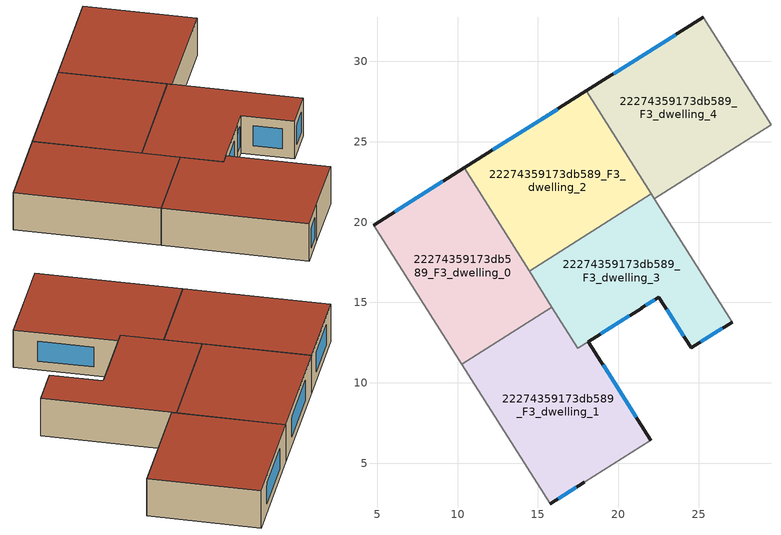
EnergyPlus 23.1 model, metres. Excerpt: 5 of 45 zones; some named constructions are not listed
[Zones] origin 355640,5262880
22274359173db589_F3_dwelling_0
 floor to 22274359173db589_F2_dwelling_0 (EU_floor_Construction): 10.4,23.37 15.87,14.71 10.26,11.17 4.77,19.82 z9
 wall outside (EU_wall_Construction): 10.4,23.37 4.77,19.82 z9:12
 wall to 22274359173db589_F3_dwelling_1 (EU_wall_Construction): 10.26,11.17 15.87,14.71 z9:12
 wall adiabatic (EU_wall_Construction): 4.77,19.82 10.26,11.17 z9:12
 wall to 22274359173db589_F3_dwelling_2 (EU_wall_Construction): 14.45,16.96 10.4,23.37 z9:12
 wall to 22274359173db589_F3_dwelling_3 (EU_wall_Construction): 15.87,14.71 14.45,16.96 z9:12
 window (EU_Window_Construction): 9.08,22.54 6.09,20.65 z9.7:11.3
 roof outside (EU_roof_Construction): 15.87,14.71 10.4,23.37 4.77,19.82 10.26,11.17 z12
22274359173db589_F3_dwelling_1
 floor to 22274359173db589_F2_dwelling_1 (EU_floor_Construction): 21.46,14.66 18.14,12.56 22.03,6.43 17.87,3.8 15.77,2.48 10.26,11.17 15.87,14.71 17.48,12.15 z9
 wall outside (EU_wall_Construction): 22.03,6.43 18.14,12.56 21.46,14.66 / 15.77,2.48 17.87,3.8 z9:12
 wall to 22274359173db589_F3_dwelling_3 (EU_wall_Construction): 21.46,14.66 17.48,12.15 15.87,14.71 z9:12
 wall adiabatic (EU_wall_Construction): 17.87,3.8 22.03,6.43 / 10.26,11.17 15.77,2.48 z9:12
 window (EU_Window_Construction): 18.92,13.05 20.68,14.16 / 21.12,7.87 19.05,11.12 / 16.26,2.79 17.37,3.49 z9.7:11.3
 roof outside (EU_roof_Construction): 22.03,6.43 18.14,12.56 21.46,14.66 17.48,12.15 15.87,14.71 10.26,11.17 15.77,2.48 17.87,3.8 z12
22274359173db589_F3_dwelling_2
 floor to 22274359173db589_F2_dwelling_2 (EU_floor_Construction): 18,28.17 22.05,21.75 14.45,16.96 10.4,23.37 z9
 wall outside (EU_wall_Construction): 18,28.17 10.4,23.37 z9:12
 wall to 22274359173db589_F3_dwelling_3 (EU_wall_Construction): 14.45,16.96 22.05,21.75 z9:12
 wall to 22274359173db589_F3_dwelling_4 (EU_wall_Construction): 22.05,21.75 18,28.17 z9:12
 window (EU_Window_Construction): 16.22,27.04 12.19,24.5 z9.7:11.3
 roof outside (EU_roof_Construction): 22.05,21.75 18,28.17 10.4,23.37 14.45,16.96 z12
22274359173db589_F3_dwelling_3
 floor to 22274359173db589_F2_dwelling_3 (EU_floor_Construction): 22.05,21.75 27.08,13.77 24.54,12.17 22.53,15.33 17.48,12.15 14.45,16.96 z9
 wall outside (EU_wall_Construction): 21.46,14.66 22.53,15.33 24.54,12.17 27.08,13.77 z9:12
 wall to 22274359173db589_F3_dwelling_5 (EU_wall_Construction): 27.08,13.77 22.23,21.46 z9:12
 wall to 22274359173db589_F3_dwelling_4 (EU_wall_Construction): 22.23,21.46 22.05,21.75 z9:12
 window (EU_Window_Construction): 25.13,12.55 26.48,13.4 / 23,14.59 24.07,12.91 / 21.71,14.82 22.28,15.17 z9.7:11.3
 roof outside (EU_roof_Construction): 27.08,13.77 22.05,21.75 14.45,16.96 17.48,12.15 22.53,15.33 24.54,12.17 z12
22274359173db589_F3_dwelling_4
 floor to 22274359173db589_F2_dwelling_4 (EU_floor_Construction): 25.27,32.75 29.5,26.05 22.23,21.46 18,28.17 z9
 wall outside (EU_wall_Construction): 25.27,32.75 18,28.17 z9:12
 wall to 22274359173db589_F3_dwelling_5 (EU_wall_Construction): 22.23,21.46 29.5,26.05 z9:12
 wall to 22274359173db589_F3_dwelling_6 (EU_wall_Construction): 29.5,26.05 25.27,32.75 z9:12
 window (EU_Window_Construction): 23.57,31.67 19.71,29.24 z9.7:11.3
 roof outside (EU_roof_Construction): 29.5,26.05 25.27,32.75 18,28.17 22.23,21.46 z12
[SCHEDULE:FILE] Column Number=1; Rows to Skip at Top=0; Number of Hours of Data=8760; Column Separator=Comma; Interpolate to Timestep=No; Minutes per Item=60; Adjust Schedule for Daylight Savings=Yes
Name | File
EU_Step8_GainSchedule_22274359173db589_F1_dwelling_9_f000 | ../../schedules/22274359173db589/22274359173db589_F1_dwelling_9_f000_gain.csv
EU_Step8_GainSchedule_22274359173db589_F1_dwelling_10_f000 | ../../schedules/22274359173db589/22274359173db589_F1_dwelling_10_f000_gain.csv
EU_Step8_GainSchedule_22274359173db589_F2_dwelling_0_f000 | ../../schedules/22274359173db589/22274359173db589_F2_dwelling_0_f000_gain.csv
EU_Step8_GainSchedule_22274359173db589_F2_dwelling_1_f000 | ../../schedules/22274359173db589/22274359173db589_F2_dwelling_1_f000_gain.csv
EU_Step8_GainSchedule_22274359173db589_F2_dwelling_2_f000 | ../../schedules/22274359173db589/22274359173db589_F2_dwelling_2_f000_gain.csv
EU_Step8_GainSchedule_22274359173db589_F2_dwelling_3_f000 | ../../schedules/22274359173db589/22274359173db589_F2_dwelling_3_f000_gain.csv
EU_Step8_GainSchedule_22274359173db589_F2_dwelling_4_f000 | ../../schedules/22274359173db589/22274359173db589_F2_dwelling_4_f000_gain.csv
EU_Step8_GainSchedule_22274359173db589_F2_dwelling_5_f000 | ../../schedules/22274359173db589/22274359173db589_F2_dwelling_5_f000_gain.csv
EU_Step8_GainSchedule_22274359173db589_F2_dwelling_6_f000 | ../../schedules/22274359173db589/22274359173db589_F2_dwelling_6_f000_gain.csv
EU_Step8_GainSchedule_22274359173db589_F2_dwelling_7_f000 | ../../schedules/22274359173db589/22274359173db589_F2_dwelling_7_f000_gain.csv
EU_Step8_GainSchedule_22274359173db589_F2_dwelling_8_f000 | ../../schedules/22274359173db589/22274359173db589_F2_dwelling_8_f000_gain.csv
EU_Step8_GainSchedule_22274359173db589_F2_dwelling_9_f000 | ../../schedules/22274359173db589/22274359173db589_F2_dwelling_9_f000_gain.csv
EU_Step8_GainSchedule_22274359173db589_F2_dwelling_10_f000 | ../../schedules/22274359173db589/22274359173db589_F2_dwelling_10_f000_gain.csv
